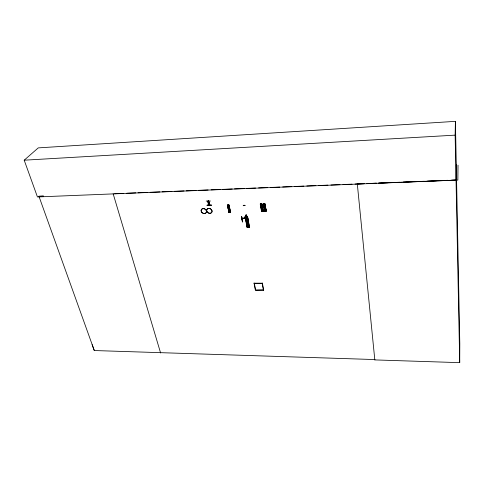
<?xml version="1.0" encoding="UTF-8"?>
<svg xmlns="http://www.w3.org/2000/svg" width="484" height="484" viewBox="0 0 484 484"><rect width="100%" height="100%" fill="white"/><g stroke="black" fill="none" stroke-linecap="round" stroke-linejoin="round"><path stroke-width="0.73" d="M374.725 359.551L374.755 359.908L459.715 362.649L459.8 343.767L455.414 121.351L38.26 147.886L24.2 160.192L37.443 196.946L456.043 180.102L456.279 164.832M458.021 165.195L457.858 180.078L403.287 182.178M459.715 362.649L455.135 135.139L455.414 121.351M208.435 203.02L208.913 203.008M243.295 205.646C242.938 204.629 244.432 206.069 243.246 205.646M244.698 205.621L244.614 205.168L245.037 205.525M245.079 205.567L244.692 205.579M208.483 203.02L208.87 203.008M211.333 205.331C205.894 203.958 205.246 206.505 211.357 205.022M207.007 205.258L211.308 205.107M243.682 205.664L243.621 205.276M254.318 283.249L255.582 290.061L263.453 289.952M254.046 283.049L255.395 290.255L263.726 290.146M263.399 290.091L262.177 283.255M263.671 290.285L262.37 283.055M265.534 207.067L264.04 207.116M265.286 205.652L263.786 205.7M265.401 206.317L263.907 206.365M265.038 204.448L263.562 204.448M265.153 204.895L263.653 204.95M262.516 207.297L261.021 207.34M262.261 205.881L260.767 205.93M263.429 203.691L264.996 203.752L264.476 203.77L266 211.145L264.47 203.77M262.382 206.547L260.888 206.595M262.038 204.629L260.543 204.678M262.128 205.131L260.634 205.18M262.001 211.357L261.572 211.399L260.235 204.036L261.965 203.988L263.26 211.363L261.904 203.879M248.068 221.726L247.094 216.245L248.352 221.599L248.068 221.726L247.094 216.245M247.445 217.994L241.976 218.266L247.433 217.988M248.31 221.72L247.342 216.239M244.862 217.776L246.41 214.636M244.644 217.376L245.073 217.364L245.237 218.205L244.62 218.599L244.837 218.187M246.562 215.416L245.013 218.562L244.886 217.752L244.456 217.764L244.62 218.599M242.442 221.872L241.449 216.402L242.732 221.745L242.442 221.872L241.449 216.402M244.493 217.788L246.041 214.648M241.673 216.408L242.684 221.866M241.697 216.396L241.389 216.529M229.706 208.338L228.254 208.386M229.416 206.946L227.964 206.995M229.555 207.606L228.103 207.648M229.162 205.718L227.71 205.761M229.265 206.208L227.813 206.257M229.011 204.974L228.684 205.065L230.239 212.355L228.557 205.095L230.057 212.355L230.535 212.349L229.065 205.083L227.528 205.077L228.89 212.385L229.386 212.373L227.891 205.113L227.559 205.022M208.586 201.114L209.439 205.137L208.61 201.023M206.184 201.06L210.437 201.023M208.011 201.126L208.894 205.168L208.108 201.023M208.586 201.011L209.372 205.156M261.675 203.994L262.77 211.369L263.284 211.351L261.566 211.399M261.959 203.988L263.199 211.296L262.897 211.333M264.573 211.175L266.297 211.133L264.706 203.758M265.069 211.169L263.75 203.788L263.405 203.74L264.688 211.145L265.093 211.163L263.786 203.782L263.393 203.764L264.579 211.181L265.008 211.133M265.922 211.115L264.5 203.77M264.76 203.758L266.273 211.139L264.875 203.728M260.253 204.042L260.676 203.964L262.062 211.393L260.761 204.018L260.38 203.976L261.681 211.363L262.086 211.381M245.291 216.663L247.614 216.711L249.538 227.432L247.034 227.45L245.104 216.753M247.318 227.456L245.418 216.741M247.741 227.45L245.842 216.735L247.76 227.456L245.503 216.735M249.423 227.341L248.982 227.383M249.218 227.438L249.538 227.432M261.796 211.393L260.725 204.024M230.184 212.319L230.559 212.337M246.87 216.735L247.185 216.717L249.115 227.438L248.782 227.438L246.894 216.729M247.173 216.723L247.487 216.626L249.423 227.383M247.596 216.717L247.294 216.723L249.26 227.438M261.463 204.006L261.868 203.958M228.569 205.101L230.281 212.349M247.203 227.407L245.424 217.37M247.015 216.675L249.072 227.438M24.2 160.192L455.135 135.139M43.445 196.177L38.956 196.359L94.295 350.537L374.779 359.558L374.816 359.908L357.259 183.466M114.666 193.727L123.704 193.364M126.723 193.243L135.762 192.874M138.025 192.783L147.82 192.39M150.082 192.299L159.877 191.906M162.14 191.815L171.935 191.416M174.192 191.325L183.993 190.932M186.249 190.841L196.044 190.448M198.307 190.357L208.102 189.964M211.121 189.843L220.159 189.474M222.422 189.383L232.217 188.99M234.48 188.899L244.275 188.506M246.537 188.415L255.576 188.046M258.589 187.925L267.634 187.562M270.647 187.441L279.692 187.078M282.704 186.957L291.749 186.594M294.762 186.467L303.807 186.104M306.82 185.983L315.858 185.62M318.877 185.499L327.916 185.136M330.935 185.015L339.974 184.646M342.987 184.525L352.031 184.162M355.044 184.041L364.004 183.678M366.981 183.557L375.917 183.2M378.893 183.079L387.823 182.722M390.8 182.601L399.73 182.238M402.712 182.123L412.453 181.73M414.703 181.639L424.474 181.246M427.481 181.125L436.501 180.762M439.508 180.635L447.779 180.302M451.536 180.151L456.043 179.969M38.908 196.214L43.397 196.038M357.307 183.95L364.089 183.69M367.108 183.575L376.903 183.194M378.409 183.14L401.781 182.238M264.585 210.371L266.079 210.322M228.878 211.587L230.33 211.544M261.572 210.594L263.066 210.546M208.592 203.341L208.973 203.286L208.495 203.298M248.129 221.593L246.205 221.636M245.491 217.758L247.687 217.721M245.624 218.49L247.814 218.447M245.824 219.579L248.014 219.542M246.005 220.547L248.189 220.51M247.046 226.282L249.23 226.252M253.991 283.188L262.316 283.194M254.257 283.388L262.122 283.394M262.8 211.369L261.65 204M262.957 211.369L261.59 203.939M208.743 201.114L209.614 205.137M229.017 212.349L227.668 205.119M228.702 205.034L229.053 205.083L230.475 212.313L228.89 212.385L227.498 205.101M229.398 212.367L229.035 212.319L227.528 205.071L227.885 205.119L229.313 212.343M92.129 344.638L94.295 350.537M113.159 193.788L160.609 352.993M228.835 205.089L230.366 212.349M245.049 217.395L245.2 218.175M260.561 204.03L261.862 211.393M263.55 203.794L264.869 211.169M263.496 203.794L264.766 211.175M247.475 218.211L242.018 218.49L247.475 218.211M208.671 205.162L207.811 201.138L208.683 205.162M201.392 211.829A2.825 2.311 31.1 0 0 206.057 212.803A2.825 2.311 31.1 0 0 203.946 208.725A2.825 2.311 31.1 0 0 201.392 211.829M201.453 211.732A2.819 2.311 31.1 0 0 206.111 212.706A2.819 2.311 31.1 0 0 204.006 208.634A2.819 2.311 31.1 0 0 201.453 211.732M206.94 211.562A2.825 2.323 30.6 0 0 211.611 212.536A2.825 2.323 30.6 0 0 209.518 208.459A2.825 2.323 30.6 0 0 206.94 211.562A2.85 2.341 30.6 0 0 211.611 212.591A2.85 2.341 30.6 0 0 209.499 208.477A2.85 2.341 30.6 0 0 206.898 211.605"/></g></svg>
